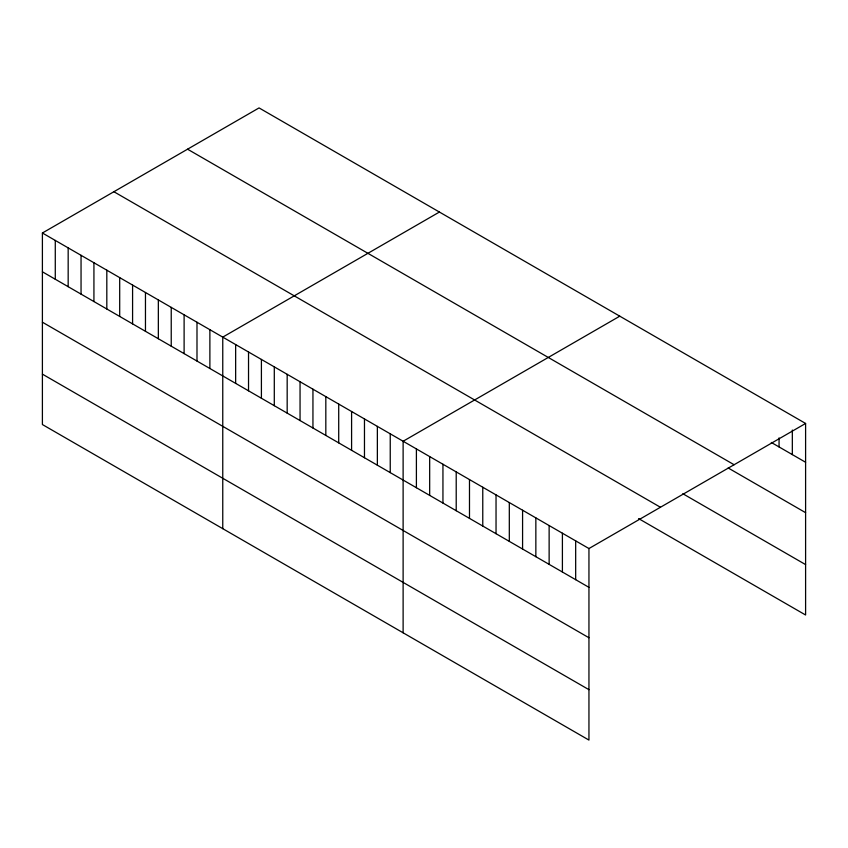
<?xml version="1.0" encoding="UTF-8"?>
<svg xmlns="http://www.w3.org/2000/svg" width="848" height="848" viewBox="0 0 848 848"><rect width="100%" height="100%" fill="white"/><g stroke="black" fill="none" stroke-linecap="round" stroke-linejoin="round"><path stroke-width="1.27" d="M42.4 232.999L588.947 548.539L588.947 740.081L42.4 424.541L42.4 232.999L259.053 107.919L805.6 423.459L805.6 615.001L638.576 518.573M439.412 212.042L222.759 337.122L222.759 528.664M619.771 316.177L403.118 441.257L403.118 632.799M588.947 548.539L805.6 423.459M771.309 442.465L805.6 462.266M187.556 149.195L734.103 464.736M728.167 467.969L805.6 512.669M682.82 493.716L805.6 564.598M113.897 191.722L660.444 507.263M42.4 271.805L588.947 587.346M42.4 322.208L588.947 637.749M42.4 374.138L588.947 689.678M792.329 430.031L792.329 454.602M779.058 437.886L779.058 446.938M575.675 540.876L575.675 579.682M562.404 533.212L562.404 572.018M549.133 525.548L549.133 564.355M535.851 517.895L535.851 556.691M522.58 510.231L522.58 549.027M509.309 502.567L509.309 541.374M496.038 494.903L496.038 533.71M482.766 487.24L482.766 526.046M469.485 479.576L469.485 518.382M456.213 471.912L456.213 510.719M442.942 464.248L442.942 503.055M429.671 456.584L429.671 495.391M416.4 448.921L416.4 487.727M390.239 433.816L390.239 472.622M377.36 426.385L377.36 465.192M364.47 418.944L364.47 457.75M351.591 411.503L351.591 450.309M338.712 404.072L338.712 442.868M325.823 396.631L325.823 435.437M312.944 389.19L312.944 427.996M300.054 381.759L300.054 420.555M287.175 374.318L287.175 413.124M274.296 366.877L274.296 405.683M261.407 359.435L261.407 398.242M248.528 352.005L248.528 390.811M235.649 344.564L235.649 383.37M209.88 329.692L209.88 368.498M196.99 322.251L196.99 361.057M184.111 314.809L184.111 353.616M171.232 307.379L171.232 346.175M158.343 299.938L158.343 338.744M145.464 292.496L145.464 331.303M132.585 285.066L132.585 323.862M119.695 277.625L119.695 316.431M106.816 270.183L106.816 308.99M93.927 262.742L93.927 301.549M81.048 255.312L81.048 294.118M68.169 247.87L68.169 286.677M55.279 240.429L55.279 279.236"/></g></svg>
